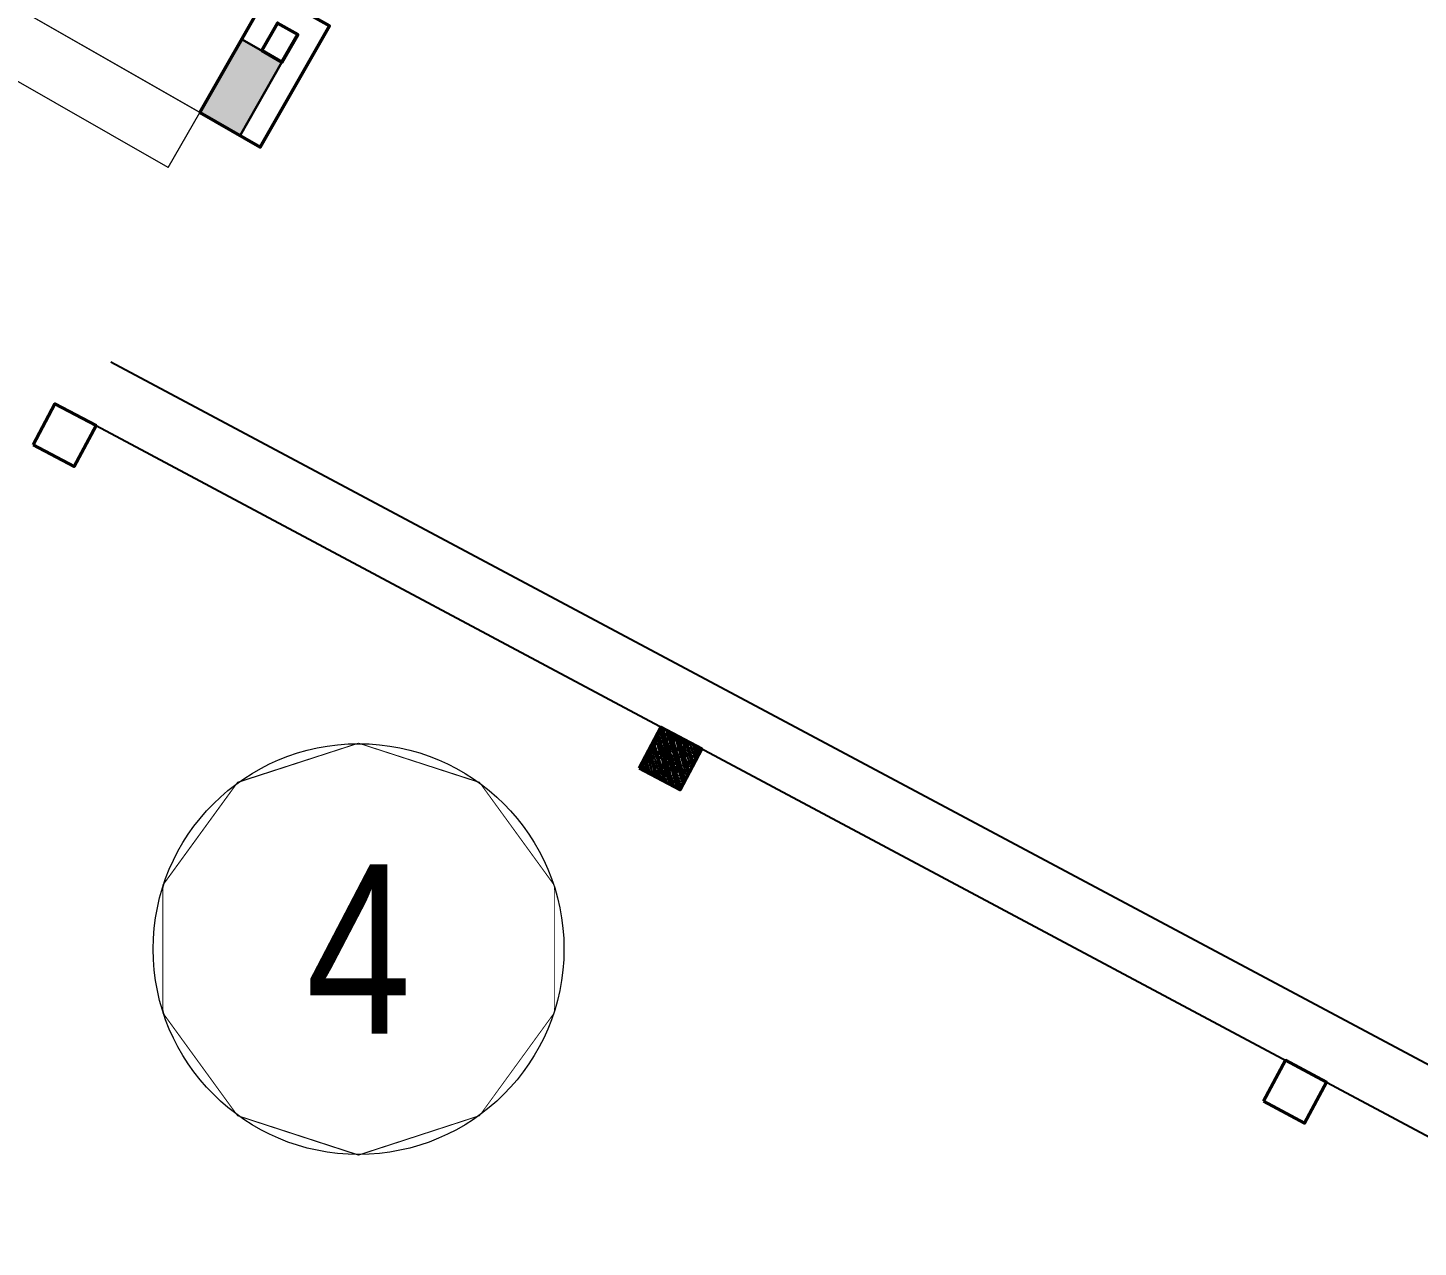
# Model space of a CAD drawing. Header units: millimetres. Extents: x -1055201 to -457681, y -323938 to 182808.
# Drawn here: x -742481 to -735901, y 130345 to 136116 of the extents above; entities that cross this region are included whole.
import ezdxf
from ezdxf.enums import TextEntityAlignment as Align

# ---------------------------------------------------------------- set-up
doc = ezdxf.new("R2010")
doc.units = ezdxf.units.MM
doc.header["$LTSCALE"] = 5
doc.linetypes.add('CENTER', pattern=[2, 1.25, -0.25, 0.25, -0.25])
doc.linetypes.add('CENTER2', pattern=[28.575, 19.05, -3.175, 3.175, -3.175])
doc.layers.get('0').update_dxf_attribs({"linetype": 'CENTER2'})
for name, color, linetype, lineweight in [('cat1', 30, 'Continuous', 50), ('cat2', 22, 'Continuous', 30), ('LC Dim', 8, 'Continuous', 18), ('LC Hatch', 252, 'Continuous', 9), ('LC ISO', 153, 'Continuous', 13), ('LC Net dam2', 6, 'Continuous', 40), ('LC Net manh', 9, 'Continuous', 5), ('LC Net thay', 7, 'Continuous', 25), ('LC Text1', 3, 'Continuous', 20), ('thay1', 63, 'Continuous', 18), ('truc', 76, 'CENTER', 9)]:
    doc.layers.add(name, color=color, linetype=linetype, lineweight=lineweight)
doc.styles.add('General text 2', font='arial.ttf')
doc.styles.add('HOATBIF', font='hoatbif.shx', dxfattribs={"width": 0.75})
doc.dimstyles.new('Copy of 1-110', dxfattribs={"dimscale": 110, "dimtxt": 2.5, "dimasz": 0.35, "dimexe": 0.5, "dimexo": 0, "dimgap": 0.8, "dimtad": 1, "dimdec": 0, "dimzin": 0, "dimdsep": 46, "dimtxsty": 'HOATBIF', "dimblk1": 'DOT', "dimblk2": 'DOT', "dimsah": 1, "dimcen": -1, "dimdle": 1, "dimclrd": 256, "dimclre": 256, "dimclrt": 4, "dimadec": 3, "dimazin": 2, "dimtfac": 0.333333, "dimtdec": 0, "dimtix": 1, "dimtmove": 2, "dimatfit": 3, "dimldrblk": 'DOT', "dimfxl": 1, "dimtvp": 0.833333, "dimtolj": 1, "dimtzin": 0, "dimarcsym": 0})

# ---------------------------------------------------------------- blocks, each defined once
blk = doc.blocks.new('nhà cải tạo')
at = {"layer": 'LC Hatch'}
h = blk.add_hatch(dxfattribs=at)
h.set_pattern_fill('BETONG', color=256, scale=20, pattern_type=2)
h.set_pattern_definition([(0, (473456.28, -54365.36), (0, 103.923048), [2.5, -57.5]), (0, (473456.28, -54361.03), (0, 103.923048), [2.5, -57.5]), (120, (473456.28, -54365.36), (-90, -51.961524), [2.5, -57.5]), (120, (473460.03, -54363.19), (-90, -51.961524), [2.5, -57.5]), (0, (473486.28, -54313.4), (0, 103.923048), [2.5, -57.5]), (0, (473486.28, -54309.07), (0, 103.923048), [2.5, -57.5]), (120, (473486.28, -54313.4), (-90, -51.961524), [2.5, -57.5]), (120, (473490.03, -54311.23), (-90, -51.961524), [2.5, -57.5]), (60, (473458.78, -54365.36), (-90, 51.961524), [2.5, -57.5]), (60, (473455.03, -54363.19), (-90, 51.961524), [2.5, -57.5]), (60, (473488.78, -54417.32), (-90, 51.961524), [2.5, -57.5]), (60, (473485.03, -54415.16), (-90, 51.961524), [2.5, -57.5]), (45, (473456.276, -54365.36), (-21.2132034, 21.2132034), []), (50, (473456.28, -54365.36), (143.452037, -12.550427), [15, -165]), (355, (473456.28, -54365.36), (-27.750267, 150.438427), [12, -132]), (100.4514, (473468.23, -54366.4), (115.701876, 137.88791), [12.74804, -140.228422]), (46.1842, (473456.28, -54325.36), (213.44821, -33.1038), [22.5, -247.5]), (96.6356, (473474.06, -54328.12), (186.93254, 194.82357), [19.12206, -210.3426]), (351.1842, (473456.28, -54325.36), (186.93239, 194.82372), [18, -198]), (21, (473476.28, -54335.36), (119.38141, -80.523778), [15, -165]), (326, (473476.28, -54335.36), (48.663066, 145.03001), [12, -132]), (71.4514, (473486.22, -54342.07), (168.044526, 64.5061), [12.74804, -140.228422]), (37.5, (473456.276, -54365.36), (2.431971, 66.578771), [0, -130.4, 0, -134, 0, -132.5]), (7.5, (473456.276, -54365.36), (52.613907, 78.882342), [0, -76.4, 0, -127.4, 0, -50.5]), (327.5, (473411.676, -54365.36), (106.764487, -4.5109743), [0, -50, 0, -156, 0, -207]), (317.5, (473391.68, -54365.36), (116.637234, 20.020996), [0, -65, 0, -103.6, 0, -147])])
h.paths.add_polyline_path([(22315, -14035), (22535, -14035), (22535, -13815), (22315, -13815)])
h = blk.add_hatch(dxfattribs=at)
h.set_pattern_fill('BETONG', color=256, scale=20, pattern_type=2)
h.set_pattern_definition([(0, (470486.28, -54365.36), (0, 103.923048), [2.5, -57.5]), (0, (470486.28, -54361.03), (0, 103.923048), [2.5, -57.5]), (120, (470486.28, -54365.36), (-90, -51.961524), [2.5, -57.5]), (120, (470490.03, -54363.19), (-90, -51.961524), [2.5, -57.5]), (0, (470516.28, -54313.4), (0, 103.923048), [2.5, -57.5]), (0, (470516.28, -54309.07), (0, 103.923048), [2.5, -57.5]), (120, (470516.28, -54313.4), (-90, -51.961524), [2.5, -57.5]), (120, (470520.03, -54311.23), (-90, -51.961524), [2.5, -57.5]), (60, (470488.78, -54365.36), (-90, 51.961524), [2.5, -57.5]), (60, (470485.03, -54363.19), (-90, 51.961524), [2.5, -57.5]), (60, (470518.78, -54417.32), (-90, 51.961524), [2.5, -57.5]), (60, (470515.03, -54415.16), (-90, 51.961524), [2.5, -57.5]), (45, (470486.276, -54365.36), (-21.2132034, 21.2132034), []), (50, (470486.28, -54365.36), (143.452037, -12.550427), [15, -165]), (355, (470486.28, -54365.36), (-27.750267, 150.438427), [12, -132]), (100.4514, (470498.23, -54366.4), (115.701876, 137.88791), [12.74804, -140.228422]), (46.1842, (470486.28, -54325.36), (213.44821, -33.1038), [22.5, -247.5]), (96.6356, (470504.06, -54328.12), (186.93254, 194.82357), [19.12206, -210.3426]), (351.1842, (470486.28, -54325.36), (186.93239, 194.82372), [18, -198]), (21, (470506.28, -54335.36), (119.38141, -80.523778), [15, -165]), (326, (470506.28, -54335.36), (48.663066, 145.03001), [12, -132]), (71.4514, (470516.22, -54342.07), (168.044526, 64.5061), [12.74804, -140.228422]), (37.5, (470486.276, -54365.36), (2.431971, 66.578771), [0, -130.4, 0, -134, 0, -132.5]), (7.5, (470486.276, -54365.36), (52.613907, 78.882342), [0, -76.4, 0, -127.4, 0, -50.5]), (327.5, (470441.676, -54365.36), (106.764487, -4.5109743), [0, -50, 0, -156, 0, -207]), (317.5, (470421.68, -54365.36), (116.637234, 20.020996), [0, -65, 0, -103.6, 0, -147])])
h.paths.add_polyline_path([(22315, -13815), (22315, -14035), (22535, -14035), (22535, -13815)])
h = blk.add_hatch(dxfattribs=at)
h.set_pattern_fill('BETONG', color=256, scale=20, pattern_type=2)
h.set_pattern_definition([(0, (473456.28, -51115.36), (0, 103.923048), [2.5, -57.5]), (0, (473456.28, -51111.03), (0, 103.923048), [2.5, -57.5]), (120, (473456.28, -51115.36), (-90, -51.961524), [2.5, -57.5]), (120, (473460.03, -51113.19), (-90, -51.961524), [2.5, -57.5]), (0, (473486.28, -51063.4), (0, 103.923048), [2.5, -57.5]), (0, (473486.28, -51059.07), (0, 103.923048), [2.5, -57.5]), (120, (473486.28, -51063.4), (-90, -51.961524), [2.5, -57.5]), (120, (473490.03, -51061.23), (-90, -51.961524), [2.5, -57.5]), (60, (473458.78, -51115.36), (-90, 51.961524), [2.5, -57.5]), (60, (473455.03, -51113.19), (-90, 51.961524), [2.5, -57.5]), (60, (473488.78, -51167.32), (-90, 51.961524), [2.5, -57.5]), (60, (473485.03, -51165.16), (-90, 51.961524), [2.5, -57.5]), (45, (473456.276, -51115.36), (-21.2132034, 21.2132034), []), (50, (473456.28, -51115.36), (143.452037, -12.550427), [15, -165]), (355, (473456.28, -51115.36), (-27.750267, 150.438427), [12, -132]), (100.4514, (473468.23, -51116.4), (115.701876, 137.88791), [12.74804, -140.228422]), (46.1842, (473456.28, -51075.36), (213.44821, -33.1038), [22.5, -247.5]), (96.6356, (473474.06, -51078.12), (186.93254, 194.82357), [19.12206, -210.3426]), (351.1842, (473456.28, -51075.36), (186.93239, 194.82372), [18, -198]), (21, (473476.28, -51085.36), (119.38141, -80.523778), [15, -165]), (326, (473476.28, -51085.36), (48.663066, 145.03001), [12, -132]), (71.4514, (473486.22, -51092.07), (168.044526, 64.5061), [12.74804, -140.228422]), (37.5, (473456.276, -51115.36), (2.431971, 66.578771), [0, -130.4, 0, -134, 0, -132.5]), (7.5, (473456.276, -51115.36), (52.613907, 78.882342), [0, -76.4, 0, -127.4, 0, -50.5]), (327.5, (473411.676, -51115.36), (106.764487, -4.5109743), [0, -50, 0, -156, 0, -207]), (317.5, (473391.68, -51115.36), (116.637234, 20.020996), [0, -65, 0, -103.6, 0, -147])])
h.paths.add_polyline_path([(22535, -13815), (22315, -13815), (22315, -14035), (22535, -14035)])
h = blk.add_hatch(dxfattribs=at)
h.set_pattern_fill('BETONG', color=256, scale=20, pattern_type=2)
h.set_pattern_definition([(0, (470486.28, -51115.36), (0, 103.923048), [2.5, -57.5]), (0, (470486.28, -51111.03), (0, 103.923048), [2.5, -57.5]), (120, (470486.28, -51115.36), (-90, -51.961524), [2.5, -57.5]), (120, (470490.03, -51113.19), (-90, -51.961524), [2.5, -57.5]), (0, (470516.28, -51063.4), (0, 103.923048), [2.5, -57.5]), (0, (470516.28, -51059.07), (0, 103.923048), [2.5, -57.5]), (120, (470516.28, -51063.4), (-90, -51.961524), [2.5, -57.5]), (120, (470520.03, -51061.23), (-90, -51.961524), [2.5, -57.5]), (60, (470488.78, -51115.36), (-90, 51.961524), [2.5, -57.5]), (60, (470485.03, -51113.19), (-90, 51.961524), [2.5, -57.5]), (60, (470518.78, -51167.32), (-90, 51.961524), [2.5, -57.5]), (60, (470515.03, -51165.16), (-90, 51.961524), [2.5, -57.5]), (45, (470486.276, -51115.36), (-21.2132034, 21.2132034), []), (50, (470486.28, -51115.36), (143.452037, -12.550427), [15, -165]), (355, (470486.28, -51115.36), (-27.750267, 150.438427), [12, -132]), (100.4514, (470498.23, -51116.4), (115.701876, 137.88791), [12.74804, -140.228422]), (46.1842, (470486.28, -51075.36), (213.44821, -33.1038), [22.5, -247.5]), (96.6356, (470504.06, -51078.12), (186.93254, 194.82357), [19.12206, -210.3426]), (351.1842, (470486.28, -51075.36), (186.93239, 194.82372), [18, -198]), (21, (470506.28, -51085.36), (119.38141, -80.523778), [15, -165]), (326, (470506.28, -51085.36), (48.663066, 145.03001), [12, -132]), (71.4514, (470516.22, -51092.07), (168.044526, 64.5061), [12.74804, -140.228422]), (37.5, (470486.276, -51115.36), (2.431971, 66.578771), [0, -130.4, 0, -134, 0, -132.5]), (7.5, (470486.276, -51115.36), (52.613907, 78.882342), [0, -76.4, 0, -127.4, 0, -50.5]), (327.5, (470441.676, -51115.36), (106.764487, -4.5109743), [0, -50, 0, -156, 0, -207]), (317.5, (470421.68, -51115.36), (116.637234, 20.020996), [0, -65, 0, -103.6, 0, -147])])
h.paths.add_polyline_path([(22315, -13815), (22315, -14035), (22535, -14035), (22535, -13815)])
h = blk.add_hatch(dxfattribs=at)
h.set_pattern_fill('BETONG', color=256, scale=20, pattern_type=2)
h.set_pattern_definition([(0, (473456.28, -47765.36), (0, 103.923048), [2.5, -57.5]), (0, (473456.28, -47761.03), (0, 103.923048), [2.5, -57.5]), (120, (473456.28, -47765.36), (-90, -51.961524), [2.5, -57.5]), (120, (473460.03, -47763.19), (-90, -51.961524), [2.5, -57.5]), (0, (473486.28, -47713.4), (0, 103.923048), [2.5, -57.5]), (0, (473486.28, -47709.07), (0, 103.923048), [2.5, -57.5]), (120, (473486.28, -47713.4), (-90, -51.961524), [2.5, -57.5]), (120, (473490.03, -47711.23), (-90, -51.961524), [2.5, -57.5]), (60, (473458.78, -47765.36), (-90, 51.961524), [2.5, -57.5]), (60, (473455.03, -47763.19), (-90, 51.961524), [2.5, -57.5]), (60, (473488.78, -47817.32), (-90, 51.961524), [2.5, -57.5]), (60, (473485.03, -47815.16), (-90, 51.961524), [2.5, -57.5]), (45, (473456.276, -47765.36), (-21.2132034, 21.2132034), []), (50, (473456.28, -47765.36), (143.452037, -12.550427), [15, -165]), (355, (473456.28, -47765.36), (-27.750267, 150.438427), [12, -132]), (100.4514, (473468.23, -47766.4), (115.701876, 137.88791), [12.74804, -140.228422]), (46.1842, (473456.28, -47725.36), (213.44821, -33.1038), [22.5, -247.5]), (96.6356, (473474.06, -47728.12), (186.93254, 194.82357), [19.12206, -210.3426]), (351.1842, (473456.28, -47725.36), (186.93239, 194.82372), [18, -198]), (21, (473476.28, -47735.36), (119.38141, -80.523778), [15, -165]), (326, (473476.28, -47735.36), (48.663066, 145.03001), [12, -132]), (71.4514, (473486.22, -47742.07), (168.044526, 64.5061), [12.74804, -140.228422]), (37.5, (473456.276, -47765.36), (2.431971, 66.578771), [0, -130.4, 0, -134, 0, -132.5]), (7.5, (473456.276, -47765.36), (52.613907, 78.882342), [0, -76.4, 0, -127.4, 0, -50.5]), (327.5, (473411.676, -47765.36), (106.764487, -4.5109743), [0, -50, 0, -156, 0, -207]), (317.5, (473391.68, -47765.36), (116.637234, 20.020996), [0, -65, 0, -103.6, 0, -147])])
h.paths.add_polyline_path([(22535, -13815), (22315, -13815), (22315, -14035), (22535, -14035)])
h = blk.add_hatch(dxfattribs=at)
h.set_pattern_fill('BETONG', color=256, scale=20, pattern_type=2)
h.set_pattern_definition([(0, (470486.28, -47765.36), (0, 103.923048), [2.5, -57.5]), (0, (470486.28, -47761.03), (0, 103.923048), [2.5, -57.5]), (120, (470486.28, -47765.36), (-90, -51.961524), [2.5, -57.5]), (120, (470490.03, -47763.19), (-90, -51.961524), [2.5, -57.5]), (0, (470516.28, -47713.4), (0, 103.923048), [2.5, -57.5]), (0, (470516.28, -47709.07), (0, 103.923048), [2.5, -57.5]), (120, (470516.28, -47713.4), (-90, -51.961524), [2.5, -57.5]), (120, (470520.03, -47711.23), (-90, -51.961524), [2.5, -57.5]), (60, (470488.78, -47765.36), (-90, 51.961524), [2.5, -57.5]), (60, (470485.03, -47763.19), (-90, 51.961524), [2.5, -57.5]), (60, (470518.78, -47817.32), (-90, 51.961524), [2.5, -57.5]), (60, (470515.03, -47815.16), (-90, 51.961524), [2.5, -57.5]), (45, (470486.276, -47765.36), (-21.2132034, 21.2132034), []), (50, (470486.28, -47765.36), (143.452037, -12.550427), [15, -165]), (355, (470486.28, -47765.36), (-27.750267, 150.438427), [12, -132]), (100.4514, (470498.23, -47766.4), (115.701876, 137.88791), [12.74804, -140.228422]), (46.1842, (470486.28, -47725.36), (213.44821, -33.1038), [22.5, -247.5]), (96.6356, (470504.06, -47728.12), (186.93254, 194.82357), [19.12206, -210.3426]), (351.1842, (470486.28, -47725.36), (186.93239, 194.82372), [18, -198]), (21, (470506.28, -47735.36), (119.38141, -80.523778), [15, -165]), (326, (470506.28, -47735.36), (48.663066, 145.03001), [12, -132]), (71.4514, (470516.22, -47742.07), (168.044526, 64.5061), [12.74804, -140.228422]), (37.5, (470486.276, -47765.36), (2.431971, 66.578771), [0, -130.4, 0, -134, 0, -132.5]), (7.5, (470486.276, -47765.36), (52.613907, 78.882342), [0, -76.4, 0, -127.4, 0, -50.5]), (327.5, (470441.676, -47765.36), (106.764487, -4.5109743), [0, -50, 0, -156, 0, -207]), (317.5, (470421.68, -47765.36), (116.637234, 20.020996), [0, -65, 0, -103.6, 0, -147])])
h.paths.add_polyline_path([(22315, -13815), (22315, -14035), (22535, -14035), (22535, -13815)])
h = blk.add_hatch(dxfattribs=at)
h.set_pattern_fill('BETONG', color=256, scale=20, pattern_type=2)
h.set_pattern_definition([(0, (473456.28, -57715.36), (0, 103.923048), [2.5, -57.5]), (0, (473456.28, -57711.03), (0, 103.923048), [2.5, -57.5]), (120, (473456.28, -57715.36), (-90, -51.961524), [2.5, -57.5]), (120, (473460.03, -57713.19), (-90, -51.961524), [2.5, -57.5]), (0, (473486.28, -57663.4), (0, 103.923048), [2.5, -57.5]), (0, (473486.28, -57659.07), (0, 103.923048), [2.5, -57.5]), (120, (473486.28, -57663.4), (-90, -51.961524), [2.5, -57.5]), (120, (473490.03, -57661.23), (-90, -51.961524), [2.5, -57.5]), (60, (473458.78, -57715.36), (-90, 51.961524), [2.5, -57.5]), (60, (473455.03, -57713.19), (-90, 51.961524), [2.5, -57.5]), (60, (473488.78, -57767.32), (-90, 51.961524), [2.5, -57.5]), (60, (473485.03, -57765.16), (-90, 51.961524), [2.5, -57.5]), (45, (473456.276, -57715.36), (-21.2132034, 21.2132034), []), (50, (473456.28, -57715.36), (143.452037, -12.550427), [15, -165]), (355, (473456.28, -57715.36), (-27.750267, 150.438427), [12, -132]), (100.4514, (473468.23, -57716.4), (115.701876, 137.88791), [12.74804, -140.228422]), (46.1842, (473456.28, -57675.36), (213.44821, -33.1038), [22.5, -247.5]), (96.6356, (473474.06, -57678.12), (186.93254, 194.82357), [19.12206, -210.3426]), (351.1842, (473456.28, -57675.36), (186.93239, 194.82372), [18, -198]), (21, (473476.28, -57685.36), (119.38141, -80.523778), [15, -165]), (326, (473476.28, -57685.36), (48.663066, 145.03001), [12, -132]), (71.4514, (473486.22, -57692.07), (168.044526, 64.5061), [12.74804, -140.228422]), (37.5, (473456.276, -57715.36), (2.431971, 66.578771), [0, -130.4, 0, -134, 0, -132.5]), (7.5, (473456.276, -57715.36), (52.613907, 78.882342), [0, -76.4, 0, -127.4, 0, -50.5]), (327.5, (473411.676, -57715.36), (106.764487, -4.5109743), [0, -50, 0, -156, 0, -207]), (317.5, (473391.68, -57715.36), (116.637234, 20.020996), [0, -65, 0, -103.6, 0, -147])])
h.paths.add_polyline_path([(22315, -14035), (22535, -14035), (22535, -13815), (22315, -13815)])
h = blk.add_hatch(dxfattribs=at)
h.set_pattern_fill('BETONG', color=256, scale=20, pattern_type=2)
h.set_pattern_definition([(0, (470486.28, -57715.36), (0, 103.923048), [2.5, -57.5]), (0, (470486.28, -57711.03), (0, 103.923048), [2.5, -57.5]), (120, (470486.28, -57715.36), (-90, -51.961524), [2.5, -57.5]), (120, (470490.03, -57713.19), (-90, -51.961524), [2.5, -57.5]), (0, (470516.28, -57663.4), (0, 103.923048), [2.5, -57.5]), (0, (470516.28, -57659.07), (0, 103.923048), [2.5, -57.5]), (120, (470516.28, -57663.4), (-90, -51.961524), [2.5, -57.5]), (120, (470520.03, -57661.23), (-90, -51.961524), [2.5, -57.5]), (60, (470488.78, -57715.36), (-90, 51.961524), [2.5, -57.5]), (60, (470485.03, -57713.19), (-90, 51.961524), [2.5, -57.5]), (60, (470518.78, -57767.32), (-90, 51.961524), [2.5, -57.5]), (60, (470515.03, -57765.16), (-90, 51.961524), [2.5, -57.5]), (45, (470486.276, -57715.36), (-21.2132034, 21.2132034), []), (50, (470486.28, -57715.36), (143.452037, -12.550427), [15, -165]), (355, (470486.28, -57715.36), (-27.750267, 150.438427), [12, -132]), (100.4514, (470498.23, -57716.4), (115.701876, 137.88791), [12.74804, -140.228422]), (46.1842, (470486.28, -57675.36), (213.44821, -33.1038), [22.5, -247.5]), (96.6356, (470504.06, -57678.12), (186.93254, 194.82357), [19.12206, -210.3426]), (351.1842, (470486.28, -57675.36), (186.93239, 194.82372), [18, -198]), (21, (470506.28, -57685.36), (119.38141, -80.523778), [15, -165]), (326, (470506.28, -57685.36), (48.663066, 145.03001), [12, -132]), (71.4514, (470516.22, -57692.07), (168.044526, 64.5061), [12.74804, -140.228422]), (37.5, (470486.276, -57715.36), (2.431971, 66.578771), [0, -130.4, 0, -134, 0, -132.5]), (7.5, (470486.276, -57715.36), (52.613907, 78.882342), [0, -76.4, 0, -127.4, 0, -50.5]), (327.5, (470441.676, -57715.36), (106.764487, -4.5109743), [0, -50, 0, -156, 0, -207]), (317.5, (470421.68, -57715.36), (116.637234, 20.020996), [0, -65, 0, -103.6, 0, -147])])
h.paths.add_polyline_path([(22315, -14035), (22535, -14035), (22535, -13815), (22315, -13815)])
h = blk.add_hatch(dxfattribs=at)
h.set_pattern_fill('BETONG', color=256, scale=20, pattern_type=2)
h.set_pattern_definition([(0, (473456.28, -64915.36), (0, 103.923048), [2.5, -57.5]), (0, (473456.28, -64911.03), (0, 103.923048), [2.5, -57.5]), (120, (473456.28, -64915.36), (-90, -51.961524), [2.5, -57.5]), (120, (473460.03, -64913.19), (-90, -51.961524), [2.5, -57.5]), (0, (473486.28, -64863.4), (0, 103.923048), [2.5, -57.5]), (0, (473486.28, -64859.07), (0, 103.923048), [2.5, -57.5]), (120, (473486.28, -64863.4), (-90, -51.961524), [2.5, -57.5]), (120, (473490.03, -64861.23), (-90, -51.961524), [2.5, -57.5]), (60, (473458.78, -64915.36), (-90, 51.961524), [2.5, -57.5]), (60, (473455.03, -64913.19), (-90, 51.961524), [2.5, -57.5]), (60, (473488.78, -64967.32), (-90, 51.961524), [2.5, -57.5]), (60, (473485.03, -64965.16), (-90, 51.961524), [2.5, -57.5]), (45, (473456.276, -64915.36), (-21.2132034, 21.2132034), []), (50, (473456.28, -64915.36), (143.452037, -12.550427), [15, -165]), (355, (473456.28, -64915.36), (-27.750267, 150.438427), [12, -132]), (100.4514, (473468.23, -64916.4), (115.701876, 137.88791), [12.74804, -140.228422]), (46.1842, (473456.28, -64875.36), (213.44821, -33.1038), [22.5, -247.5]), (96.6356, (473474.06, -64878.12), (186.93254, 194.82357), [19.12206, -210.3426]), (351.1842, (473456.28, -64875.36), (186.93239, 194.82372), [18, -198]), (21, (473476.28, -64885.36), (119.38141, -80.523778), [15, -165]), (326, (473476.28, -64885.36), (48.663066, 145.03001), [12, -132]), (71.4514, (473486.22, -64892.07), (168.044526, 64.5061), [12.74804, -140.228422]), (37.5, (473456.276, -64915.36), (2.431971, 66.578771), [0, -130.4, 0, -134, 0, -132.5]), (7.5, (473456.276, -64915.36), (52.613907, 78.882342), [0, -76.4, 0, -127.4, 0, -50.5]), (327.5, (473411.676, -64915.36), (106.764487, -4.5109743), [0, -50, 0, -156, 0, -207]), (317.5, (473391.68, -64915.36), (116.637234, 20.020996), [0, -65, 0, -103.6, 0, -147])])
h.paths.add_polyline_path([(22315, -14035), (22535, -14035), (22535, -13815), (22315, -13815)])
h = blk.add_hatch(dxfattribs=at)
h.set_pattern_fill('BETONG', color=256, scale=20, pattern_type=2)
h.set_pattern_definition([(0, (447856.28, -64915.36), (0, 103.923048), [2.5, -57.5]), (0, (447856.28, -64911.03), (0, 103.923048), [2.5, -57.5]), (120, (447856.28, -64915.36), (-90, -51.961524), [2.5, -57.5]), (120, (447860.03, -64913.19), (-90, -51.961524), [2.5, -57.5]), (0, (447886.28, -64863.4), (0, 103.923048), [2.5, -57.5]), (0, (447886.28, -64859.07), (0, 103.923048), [2.5, -57.5]), (120, (447886.28, -64863.4), (-90, -51.961524), [2.5, -57.5]), (120, (447890.03, -64861.23), (-90, -51.961524), [2.5, -57.5]), (60, (447858.78, -64915.36), (-90, 51.961524), [2.5, -57.5]), (60, (447855.03, -64913.19), (-90, 51.961524), [2.5, -57.5]), (60, (447888.78, -64967.32), (-90, 51.961524), [2.5, -57.5]), (60, (447885.03, -64965.16), (-90, 51.961524), [2.5, -57.5]), (45, (447856.276, -64915.36), (-21.2132034, 21.2132034), []), (50, (447856.28, -64915.36), (143.452037, -12.550427), [15, -165]), (355, (447856.28, -64915.36), (-27.750267, 150.438427), [12, -132]), (100.4514, (447868.23, -64916.4), (115.701876, 137.88791), [12.74804, -140.22842]), (46.1842, (447856.28, -64875.36), (213.44821, -33.1038), [22.5, -247.5]), (96.6356, (447874.06, -64878.12), (186.93254, 194.82357), [19.12206, -210.3426]), (351.1842, (447856.28, -64875.36), (186.93239, 194.82372), [18, -198]), (21, (447876.28, -64885.36), (119.38141, -80.523778), [15, -165]), (326, (447876.28, -64885.36), (48.663066, 145.03001), [12, -132]), (71.4514, (447886.22, -64892.07), (168.044526, 64.5061), [12.74804, -140.22842]), (37.5, (447856.276, -64915.36), (2.431971, 66.578771), [0, -130.4, 0, -134, 0, -132.5]), (7.5, (447856.276, -64915.36), (52.613907, 78.882342), [0, -76.4, 0, -127.4, 0, -50.5]), (327.5, (447811.676, -64915.36), (106.764487, -4.5109743), [0, -50, 0, -156, 0, -207]), (317.5, (447791.68, -64915.36), (116.637234, 20.020996), [0, -65, 0, -103.6, 0, -147])])
h.paths.add_polyline_path([(22315, -14035), (22535, -14035), (22535, -13815), (22315, -13815)])
h = blk.add_hatch(dxfattribs=at)
h.set_pattern_fill('BETONG', color=256, scale=20, pattern_type=2)
h.set_pattern_definition([(0, (447856.28, -57715.36), (0, 103.923048), [2.5, -57.5]), (0, (447856.28, -57711.03), (0, 103.923048), [2.5, -57.5]), (120, (447856.28, -57715.36), (-90, -51.961524), [2.5, -57.5]), (120, (447860.03, -57713.19), (-90, -51.961524), [2.5, -57.5]), (0, (447886.28, -57663.4), (0, 103.923048), [2.5, -57.5]), (0, (447886.28, -57659.07), (0, 103.923048), [2.5, -57.5]), (120, (447886.28, -57663.4), (-90, -51.961524), [2.5, -57.5]), (120, (447890.03, -57661.23), (-90, -51.961524), [2.5, -57.5]), (60, (447858.78, -57715.36), (-90, 51.961524), [2.5, -57.5]), (60, (447855.03, -57713.19), (-90, 51.961524), [2.5, -57.5]), (60, (447888.78, -57767.32), (-90, 51.961524), [2.5, -57.5]), (60, (447885.03, -57765.16), (-90, 51.961524), [2.5, -57.5]), (45, (447856.276, -57715.36), (-21.2132034, 21.2132034), []), (50, (447856.28, -57715.36), (143.452037, -12.550427), [15, -165]), (355, (447856.28, -57715.36), (-27.750267, 150.438427), [12, -132]), (100.4514, (447868.23, -57716.4), (115.701876, 137.88791), [12.74804, -140.22842]), (46.1842, (447856.28, -57675.36), (213.44821, -33.1038), [22.5, -247.5]), (96.6356, (447874.06, -57678.12), (186.93254, 194.82357), [19.12206, -210.3426]), (351.1842, (447856.28, -57675.36), (186.93239, 194.82372), [18, -198]), (21, (447876.28, -57685.36), (119.38141, -80.523778), [15, -165]), (326, (447876.28, -57685.36), (48.663066, 145.03001), [12, -132]), (71.4514, (447886.22, -57692.07), (168.044526, 64.5061), [12.74804, -140.22842]), (37.5, (447856.276, -57715.36), (2.431971, 66.578771), [0, -130.4, 0, -134, 0, -132.5]), (7.5, (447856.276, -57715.36), (52.613907, 78.882342), [0, -76.4, 0, -127.4, 0, -50.5]), (327.5, (447811.676, -57715.36), (106.764487, -4.5109743), [0, -50, 0, -156, 0, -207]), (317.5, (447791.68, -57715.36), (116.637234, 20.020996), [0, -65, 0, -103.6, 0, -147])])
h.paths.add_polyline_path([(22315, -14035), (22535, -14035), (22535, -13815), (22315, -13815)])
h = blk.add_hatch(dxfattribs=at)
h.set_pattern_fill('BETONG', color=256, scale=20, pattern_type=2)
h.set_pattern_definition([(0, (450826.28, -57715.36), (0, 103.923048), [2.5, -57.5]), (0, (450826.28, -57711.03), (0, 103.923048), [2.5, -57.5]), (120, (450826.28, -57715.36), (-90, -51.961524), [2.5, -57.5]), (120, (450830.03, -57713.19), (-90, -51.961524), [2.5, -57.5]), (0, (450856.28, -57663.4), (0, 103.923048), [2.5, -57.5]), (0, (450856.28, -57659.07), (0, 103.923048), [2.5, -57.5]), (120, (450856.28, -57663.4), (-90, -51.961524), [2.5, -57.5]), (120, (450860.03, -57661.23), (-90, -51.961524), [2.5, -57.5]), (60, (450828.78, -57715.36), (-90, 51.961524), [2.5, -57.5]), (60, (450825.03, -57713.19), (-90, 51.961524), [2.5, -57.5]), (60, (450858.78, -57767.32), (-90, 51.961524), [2.5, -57.5]), (60, (450855.03, -57765.16), (-90, 51.961524), [2.5, -57.5]), (45, (450826.276, -57715.36), (-21.2132034, 21.2132034), []), (50, (450826.28, -57715.36), (143.452037, -12.550427), [15, -165]), (355, (450826.28, -57715.36), (-27.750267, 150.438427), [12, -132]), (100.4514, (450838.23, -57716.4), (115.701876, 137.88791), [12.74804, -140.22842]), (46.1842, (450826.28, -57675.36), (213.44821, -33.1038), [22.5, -247.5]), (96.6356, (450844.06, -57678.12), (186.93254, 194.82357), [19.12206, -210.3426]), (351.1842, (450826.28, -57675.36), (186.93239, 194.82372), [18, -198]), (21, (450846.28, -57685.36), (119.38141, -80.523778), [15, -165]), (326, (450846.28, -57685.36), (48.663066, 145.03001), [12, -132]), (71.4514, (450856.22, -57692.07), (168.044526, 64.5061), [12.74804, -140.22842]), (37.5, (450826.276, -57715.36), (2.431971, 66.578771), [0, -130.4, 0, -134, 0, -132.5]), (7.5, (450826.276, -57715.36), (52.613907, 78.882342), [0, -76.4, 0, -127.4, 0, -50.5]), (327.5, (450781.676, -57715.36), (106.764487, -4.5109743), [0, -50, 0, -156, 0, -207]), (317.5, (450761.68, -57715.36), (116.637234, 20.020996), [0, -65, 0, -103.6, 0, -147])])
h.paths.add_polyline_path([(22315, -14035), (22535, -14035), (22535, -13815), (22315, -13815)])
h = blk.add_hatch(dxfattribs=at)
h.set_pattern_fill('BETONG', color=256, scale=20, pattern_type=2)
h.set_pattern_definition([(0, (447856.28, -54365.36), (0, 103.923048), [2.5, -57.5]), (0, (447856.28, -54361.03), (0, 103.923048), [2.5, -57.5]), (120, (447856.28, -54365.36), (-90, -51.961524), [2.5, -57.5]), (120, (447860.03, -54363.19), (-90, -51.961524), [2.5, -57.5]), (0, (447886.28, -54313.4), (0, 103.923048), [2.5, -57.5]), (0, (447886.28, -54309.07), (0, 103.923048), [2.5, -57.5]), (120, (447886.28, -54313.4), (-90, -51.961524), [2.5, -57.5]), (120, (447890.03, -54311.23), (-90, -51.961524), [2.5, -57.5]), (60, (447858.78, -54365.36), (-90, 51.961524), [2.5, -57.5]), (60, (447855.03, -54363.19), (-90, 51.961524), [2.5, -57.5]), (60, (447888.78, -54417.32), (-90, 51.961524), [2.5, -57.5]), (60, (447885.03, -54415.16), (-90, 51.961524), [2.5, -57.5]), (45, (447856.276, -54365.36), (-21.2132034, 21.2132034), []), (50, (447856.28, -54365.36), (143.452037, -12.550427), [15, -165]), (355, (447856.28, -54365.36), (-27.750267, 150.438427), [12, -132]), (100.4514, (447868.23, -54366.4), (115.701876, 137.88791), [12.74804, -140.22842]), (46.1842, (447856.28, -54325.36), (213.44821, -33.1038), [22.5, -247.5]), (96.6356, (447874.06, -54328.12), (186.93254, 194.82357), [19.12206, -210.3426]), (351.1842, (447856.28, -54325.36), (186.93239, 194.82372), [18, -198]), (21, (447876.28, -54335.36), (119.38141, -80.523778), [15, -165]), (326, (447876.28, -54335.36), (48.663066, 145.03001), [12, -132]), (71.4514, (447886.22, -54342.07), (168.044526, 64.5061), [12.74804, -140.22842]), (37.5, (447856.276, -54365.36), (2.431971, 66.578771), [0, -130.4, 0, -134, 0, -132.5]), (7.5, (447856.276, -54365.36), (52.613907, 78.882342), [0, -76.4, 0, -127.4, 0, -50.5]), (327.5, (447811.676, -54365.36), (106.764487, -4.5109743), [0, -50, 0, -156, 0, -207]), (317.5, (447791.68, -54365.36), (116.637234, 20.020996), [0, -65, 0, -103.6, 0, -147])])
h.paths.add_polyline_path([(22315, -13815), (22315, -14035), (22535, -14035), (22535, -13815)])
h = blk.add_hatch(dxfattribs=at)
h.set_pattern_fill('BETONG', color=256, scale=20, pattern_type=2)
h.set_pattern_definition([(0, (450826.28, -54365.36), (0, 103.923048), [2.5, -57.5]), (0, (450826.28, -54361.03), (0, 103.923048), [2.5, -57.5]), (120, (450826.28, -54365.36), (-90, -51.961524), [2.5, -57.5]), (120, (450830.03, -54363.19), (-90, -51.961524), [2.5, -57.5]), (0, (450856.28, -54313.4), (0, 103.923048), [2.5, -57.5]), (0, (450856.28, -54309.07), (0, 103.923048), [2.5, -57.5]), (120, (450856.28, -54313.4), (-90, -51.961524), [2.5, -57.5]), (120, (450860.03, -54311.23), (-90, -51.961524), [2.5, -57.5]), (60, (450828.78, -54365.36), (-90, 51.961524), [2.5, -57.5]), (60, (450825.03, -54363.19), (-90, 51.961524), [2.5, -57.5]), (60, (450858.78, -54417.32), (-90, 51.961524), [2.5, -57.5]), (60, (450855.03, -54415.16), (-90, 51.961524), [2.5, -57.5]), (45, (450826.276, -54365.36), (-21.2132034, 21.2132034), []), (50, (450826.28, -54365.36), (143.452037, -12.550427), [15, -165]), (355, (450826.28, -54365.36), (-27.750267, 150.438427), [12, -132]), (100.4514, (450838.23, -54366.4), (115.701876, 137.88791), [12.74804, -140.22842]), (46.1842, (450826.28, -54325.36), (213.44821, -33.1038), [22.5, -247.5]), (96.6356, (450844.06, -54328.12), (186.93254, 194.82357), [19.12206, -210.3426]), (351.1842, (450826.28, -54325.36), (186.93239, 194.82372), [18, -198]), (21, (450846.28, -54335.36), (119.38141, -80.523778), [15, -165]), (326, (450846.28, -54335.36), (48.663066, 145.03001), [12, -132]), (71.4514, (450856.22, -54342.07), (168.044526, 64.5061), [12.74804, -140.22842]), (37.5, (450826.276, -54365.36), (2.431971, 66.578771), [0, -130.4, 0, -134, 0, -132.5]), (7.5, (450826.276, -54365.36), (52.613907, 78.882342), [0, -76.4, 0, -127.4, 0, -50.5]), (327.5, (450781.676, -54365.36), (106.764487, -4.5109743), [0, -50, 0, -156, 0, -207]), (317.5, (450761.68, -54365.36), (116.637234, 20.020996), [0, -65, 0, -103.6, 0, -147])])
h.paths.add_polyline_path([(22315, -13815), (22315, -14035), (22535, -14035), (22535, -13815)])
h = blk.add_hatch(dxfattribs=at)
h.set_pattern_fill('BETONG', color=256, scale=20, pattern_type=2)
h.set_pattern_definition([(0, (447856.28, -51115.36), (0, 103.923048), [2.5, -57.5]), (0, (447856.28, -51111.03), (0, 103.923048), [2.5, -57.5]), (120, (447856.28, -51115.36), (-90, -51.961524), [2.5, -57.5]), (120, (447860.03, -51113.19), (-90, -51.961524), [2.5, -57.5]), (0, (447886.28, -51063.4), (0, 103.923048), [2.5, -57.5]), (0, (447886.28, -51059.07), (0, 103.923048), [2.5, -57.5]), (120, (447886.28, -51063.4), (-90, -51.961524), [2.5, -57.5]), (120, (447890.03, -51061.23), (-90, -51.961524), [2.5, -57.5]), (60, (447858.78, -51115.36), (-90, 51.961524), [2.5, -57.5]), (60, (447855.03, -51113.19), (-90, 51.961524), [2.5, -57.5]), (60, (447888.78, -51167.32), (-90, 51.961524), [2.5, -57.5]), (60, (447885.03, -51165.16), (-90, 51.961524), [2.5, -57.5]), (45, (447856.276, -51115.36), (-21.2132034, 21.2132034), []), (50, (447856.28, -51115.36), (143.452037, -12.550427), [15, -165]), (355, (447856.28, -51115.36), (-27.750267, 150.438427), [12, -132]), (100.4514, (447868.23, -51116.4), (115.701876, 137.88791), [12.74804, -140.22842]), (46.1842, (447856.28, -51075.36), (213.44821, -33.1038), [22.5, -247.5]), (96.6356, (447874.06, -51078.12), (186.93254, 194.82357), [19.12206, -210.3426]), (351.1842, (447856.28, -51075.36), (186.93239, 194.82372), [18, -198]), (21, (447876.28, -51085.36), (119.38141, -80.523778), [15, -165]), (326, (447876.28, -51085.36), (48.663066, 145.03001), [12, -132]), (71.4514, (447886.22, -51092.07), (168.044526, 64.5061), [12.74804, -140.22842]), (37.5, (447856.276, -51115.36), (2.431971, 66.578771), [0, -130.4, 0, -134, 0, -132.5]), (7.5, (447856.276, -51115.36), (52.613907, 78.882342), [0, -76.4, 0, -127.4, 0, -50.5]), (327.5, (447811.676, -51115.36), (106.764487, -4.5109743), [0, -50, 0, -156, 0, -207]), (317.5, (447791.68, -51115.36), (116.637234, 20.020996), [0, -65, 0, -103.6, 0, -147])])
h.paths.add_polyline_path([(22315, -13815), (22315, -14035), (22535, -14035), (22535, -13815)])
h = blk.add_hatch(dxfattribs=at)
h.set_pattern_fill('BETONG', color=256, scale=20, pattern_type=2)
h.set_pattern_definition([(0, (450826.28, -51115.36), (0, 103.923048), [2.5, -57.5]), (0, (450826.28, -51111.03), (0, 103.923048), [2.5, -57.5]), (120, (450826.28, -51115.36), (-90, -51.961524), [2.5, -57.5]), (120, (450830.03, -51113.19), (-90, -51.961524), [2.5, -57.5]), (0, (450856.28, -51063.4), (0, 103.923048), [2.5, -57.5]), (0, (450856.28, -51059.07), (0, 103.923048), [2.5, -57.5]), (120, (450856.28, -51063.4), (-90, -51.961524), [2.5, -57.5]), (120, (450860.03, -51061.23), (-90, -51.961524), [2.5, -57.5]), (60, (450828.78, -51115.36), (-90, 51.961524), [2.5, -57.5]), (60, (450825.03, -51113.19), (-90, 51.961524), [2.5, -57.5]), (60, (450858.78, -51167.32), (-90, 51.961524), [2.5, -57.5]), (60, (450855.03, -51165.16), (-90, 51.961524), [2.5, -57.5]), (45, (450826.276, -51115.36), (-21.2132034, 21.2132034), []), (50, (450826.28, -51115.36), (143.452037, -12.550427), [15, -165]), (355, (450826.28, -51115.36), (-27.750267, 150.438427), [12, -132]), (100.4514, (450838.23, -51116.4), (115.701876, 137.88791), [12.74804, -140.22842]), (46.1842, (450826.28, -51075.36), (213.44821, -33.1038), [22.5, -247.5]), (96.6356, (450844.06, -51078.12), (186.93254, 194.82357), [19.12206, -210.3426]), (351.1842, (450826.28, -51075.36), (186.93239, 194.82372), [18, -198]), (21, (450846.28, -51085.36), (119.38141, -80.523778), [15, -165]), (326, (450846.28, -51085.36), (48.663066, 145.03001), [12, -132]), (71.4514, (450856.22, -51092.07), (168.044526, 64.5061), [12.74804, -140.22842]), (37.5, (450826.276, -51115.36), (2.431971, 66.578771), [0, -130.4, 0, -134, 0, -132.5]), (7.5, (450826.276, -51115.36), (52.613907, 78.882342), [0, -76.4, 0, -127.4, 0, -50.5]), (327.5, (450781.676, -51115.36), (106.764487, -4.5109743), [0, -50, 0, -156, 0, -207]), (317.5, (450761.68, -51115.36), (116.637234, 20.020996), [0, -65, 0, -103.6, 0, -147])])
h.paths.add_polyline_path([(22315, -13815), (22315, -14035), (22535, -14035), (22535, -13815)])
h = blk.add_hatch(dxfattribs=at)
h.set_pattern_fill('BETONG', color=256, scale=20, pattern_type=2)
h.set_pattern_definition([(0, (447856.28, -47765.36), (0, 103.923048), [2.5, -57.5]), (0, (447856.28, -47761.03), (0, 103.923048), [2.5, -57.5]), (120, (447856.28, -47765.36), (-90, -51.961524), [2.5, -57.5]), (120, (447860.03, -47763.19), (-90, -51.961524), [2.5, -57.5]), (0, (447886.28, -47713.4), (0, 103.923048), [2.5, -57.5]), (0, (447886.28, -47709.07), (0, 103.923048), [2.5, -57.5]), (120, (447886.28, -47713.4), (-90, -51.961524), [2.5, -57.5]), (120, (447890.03, -47711.23), (-90, -51.961524), [2.5, -57.5]), (60, (447858.78, -47765.36), (-90, 51.961524), [2.5, -57.5]), (60, (447855.03, -47763.19), (-90, 51.961524), [2.5, -57.5]), (60, (447888.78, -47817.32), (-90, 51.961524), [2.5, -57.5]), (60, (447885.03, -47815.16), (-90, 51.961524), [2.5, -57.5]), (45, (447856.276, -47765.36), (-21.2132034, 21.2132034), []), (50, (447856.28, -47765.36), (143.452037, -12.550427), [15, -165]), (355, (447856.28, -47765.36), (-27.750267, 150.438427), [12, -132]), (100.4514, (447868.23, -47766.4), (115.701876, 137.88791), [12.74804, -140.22842]), (46.1842, (447856.28, -47725.36), (213.44821, -33.1038), [22.5, -247.5]), (96.6356, (447874.06, -47728.12), (186.93254, 194.82357), [19.12206, -210.3426]), (351.1842, (447856.28, -47725.36), (186.93239, 194.82372), [18, -198]), (21, (447876.28, -47735.36), (119.38141, -80.523778), [15, -165]), (326, (447876.28, -47735.36), (48.663066, 145.03001), [12, -132]), (71.4514, (447886.22, -47742.07), (168.044526, 64.5061), [12.74804, -140.22842]), (37.5, (447856.276, -47765.36), (2.431971, 66.578771), [0, -130.4, 0, -134, 0, -132.5]), (7.5, (447856.276, -47765.36), (52.613907, 78.882342), [0, -76.4, 0, -127.4, 0, -50.5]), (327.5, (447811.676, -47765.36), (106.764487, -4.5109743), [0, -50, 0, -156, 0, -207]), (317.5, (447791.68, -47765.36), (116.637234, 20.020996), [0, -65, 0, -103.6, 0, -147])])
h.paths.add_polyline_path([(22315, -13815), (22315, -14035), (22535, -14035), (22535, -13815)])
h = blk.add_hatch(dxfattribs=at)
h.set_pattern_fill('BETONG', color=256, scale=20, pattern_type=2)
h.set_pattern_definition([(0, (450826.28, -47765.36), (0, 103.923048), [2.5, -57.5]), (0, (450826.28, -47761.03), (0, 103.923048), [2.5, -57.5]), (120, (450826.28, -47765.36), (-90, -51.961524), [2.5, -57.5]), (120, (450830.03, -47763.19), (-90, -51.961524), [2.5, -57.5]), (0, (450856.28, -47713.4), (0, 103.923048), [2.5, -57.5]), (0, (450856.28, -47709.07), (0, 103.923048), [2.5, -57.5]), (120, (450856.28, -47713.4), (-90, -51.961524), [2.5, -57.5]), (120, (450860.03, -47711.23), (-90, -51.961524), [2.5, -57.5]), (60, (450828.78, -47765.36), (-90, 51.961524), [2.5, -57.5]), (60, (450825.03, -47763.19), (-90, 51.961524), [2.5, -57.5]), (60, (450858.78, -47817.32), (-90, 51.961524), [2.5, -57.5]), (60, (450855.03, -47815.16), (-90, 51.961524), [2.5, -57.5]), (45, (450826.276, -47765.36), (-21.2132034, 21.2132034), []), (50, (450826.28, -47765.36), (143.452037, -12.550427), [15, -165]), (355, (450826.28, -47765.36), (-27.750267, 150.438427), [12, -132]), (100.4514, (450838.23, -47766.4), (115.701876, 137.88791), [12.74804, -140.22842]), (46.1842, (450826.28, -47725.36), (213.44821, -33.1038), [22.5, -247.5]), (96.6356, (450844.06, -47728.12), (186.93254, 194.82357), [19.12206, -210.3426]), (351.1842, (450826.28, -47725.36), (186.93239, 194.82372), [18, -198]), (21, (450846.28, -47735.36), (119.38141, -80.523778), [15, -165]), (326, (450846.28, -47735.36), (48.663066, 145.03001), [12, -132]), (71.4514, (450856.22, -47742.07), (168.044526, 64.5061), [12.74804, -140.22842]), (37.5, (450826.276, -47765.36), (2.431971, 66.578771), [0, -130.4, 0, -134, 0, -132.5]), (7.5, (450826.276, -47765.36), (52.613907, 78.882342), [0, -76.4, 0, -127.4, 0, -50.5]), (327.5, (450781.676, -47765.36), (106.764487, -4.5109743), [0, -50, 0, -156, 0, -207]), (317.5, (450761.68, -47765.36), (116.637234, 20.020996), [0, -65, 0, -103.6, 0, -147])])
h.paths.add_polyline_path([(22315, -13815), (22315, -14035), (22535, -14035), (22535, -13815)])
at = {"layer": 'LC Net dam2'}
for points in [[(22315, -10565), (22535, -10565), (22535, -10785), (22315, -10785)], [(22315, -13815), (22535, -13815), (22535, -14035), (22315, -14035)], [(22315, -17165), (22535, -17165), (22535, -17385), (22315, -17385)]]:
    blk.add_lwpolyline(points, close=True, dxfattribs=at)
at = {"layer": 'LC Net thay'}
for p, q in [((22835, -10704.5), (22835, -18965)), ((22535, -10785), (22535, -24585))]:
    blk.add_line(p, q, dxfattribs=at)
blk = doc.blocks.new('Nhà lớp học')
at = {"layer": 'cat2'}
blk.add_hatch(color=256, dxfattribs=at).paths.add_polyline_path([(400, -9110), (400, -9330), (0, -9330), (0, -9110)])
at = {"layer": 'cat1'}
for points in [[(0, -9110), (660, -9110), (660, -9440), (0, -9440)], [(400, -9220), (550, -9220), (550, -9330), (400, -9330)]]:
    blk.add_lwpolyline(points, close=True, dxfattribs=at)
at = {"layer": 'cat2'}
blk.add_lwpolyline([(400, -9110), (0, -9110), (0, -9330), (400, -9330), (400, -9110)], dxfattribs=at)
at = {"layer": 'thay1'}
for p, q in [((-300, -9110), (-300, -7120)), ((0, -9110), (0, -7120)), ((-300, -9110), (0, -9110))]:
    blk.add_line(p, q, dxfattribs=at)
blk.add_lwpolyline([(0, -9410), (0, 0), (19510, 0)], dxfattribs=at)
blk = doc.blocks.new('*U72')
at = {"layer": 'Defpoints'}
blk.add_lwpolyline([(0, 4.25), (-2.498, 3.438), (-4.042, 1.313), (-4.042, -1.313), (-2.498, -3.438), (0, -4.25), (2.498, -3.438), (4.042, -1.313), (4.042, 1.313), (2.498, 3.438)], close=True, dxfattribs=at)
at = {"layer": 'LC Text1', "style": 'General text 2', "width": 0.8, "flags": 8}
blk.add_attdef('SYMBOL', text='', height=3.5, dxfattribs=at).set_placement((0, 0), align=Align.MIDDLE_CENTER)
blk.add_wipeout([(0, 4.25), (-2.498, 3.438), (-4.042, 1.313), (-4.042, -1.313), (-2.498, -3.438), (0, -4.25), (2.498, -3.438), (4.042, -1.313), (4.042, 1.313), (2.498, 3.438)]).dxf.layer = 'LC Net manh'
at = {"layer": 'LC ISO'}
blk.add_circle((0, 0), 4.25, dxfattribs=at)
blk = doc.blocks.new('DOT')
at = {"color": 0, "linetype": 'ByBlock'}
blk.add_line((-0.5, 0), (-1, 0), dxfattribs=at)
at = {"color": 0, "linetype": 'ByBlock', "const_width": 0.5}
blk.add_lwpolyline([(-0.25, 0, 1), (0.25, 0, 1)], format="xyb", close=True, dxfattribs=at)
blk = doc.blocks.new('*D99')
at = {"layer": 'Defpoints', "color": 0, "transparency": 16777216}
for p in [(-738590.7, 140879), (-722813.6, 133371.5), (-723911.2, 131450.4, 2178.2)]:
    blk.add_point(p, dxfattribs=at)
at = {"layer": 'LC Dim', "lineweight": -2, "transparency": 16777216}
for p, q in [((-738590.7, 140879), (-737867.4, 142145)), ((-737850.6, 141962.7), (-722904.8, 133423.6)), ((-723911.2, 131450.4), (-722739.2, 133501.8))]:
    blk.add_line(p, q, dxfattribs=at)
at = {"layer": 'LC Dim', "lineweight": -2, "transparency": 16777216, "xscale": 105, "yscale": 105, "zscale": 105}
for p, rotation in [((-737941.8, 142014.7), 150.2592635081893), ((-722813.6, 133371.5), 330.2592635081893)]:
    blk.add_blockref('DOT', p, dxfattribs=dict(at, rotation=rotation))
at = {"layer": 'LC Dim', "color": 4, "transparency": 16777216, "insert": (-730072.6, 138227.1), "char_height": 750, "attachment_point": 5, "rotation": 330.25926, "style": 'HOATBIF', "bg_fill": 3, "box_fill_scale": 1.1, "bg_fill_color": 256, "bg_fill_true_color": 13158600, "bg_fill_transparency": 0}
blk.add_mtext('\\A1;17.42', dxfattribs=at)
blk = doc.blocks.new('_Dot')
at = {"color": 0, "linetype": 'ByBlock', "lineweight": -2}
blk.add_line((-0.5, 0), (-1, 0), dxfattribs=at)
at = {"color": 0, "linetype": 'ByBlock', "const_width": 0.5}
blk.add_lwpolyline([(-0.25, 0, 1), (0.25, 0, 1)], format="xyb", close=True, dxfattribs=at)

msp = doc.modelspace()

# ---------------------------------------------------------------- block references
at = {"layer": 'truc', "rotation": 61.91647995739579}
msp.add_blockref('nhà cải tạo', (-762281.89, 119428.657, -2329), dxfattribs=at)

# ---------------------------------------------------------------- next in the draw order: block references
at = {"layer": 'LC Net manh'}
ref = msp.add_blockref('*U72', (-740915.592, 131756.224), dxfattribs=dict(at, xscale=228.7058764209121, yscale=228.7058764209121, zscale=228.7058764209121))
ref.add_attrib('SYMBOL', '4', dxfattribs={"layer": 'LC Text1', "height": 800.471, "style": 'General text 2', "width": 0.8}).set_placement((-740915.592, 131756.224), align=Align.MIDDLE_CENTER)
at = {"layer": 'LC Text1', "rotation": 60.25926350818889}
msp.add_blockref('Nhà lớp học', (-749577.611, 140234.455, -2329), dxfattribs=at)

# ---------------------------------------------------------------- next in the draw order: dimensions: what is measured, and where the dimension line sits
at = {"layer": 'LC Dim'}
dim = msp.add_linear_dim(base=(-722813.604, 133371.531, -2329), p1=(-738590.66, 140878.99, -2329), p2=(-723911.203, 131450.41, -150.838), angle=330.2592635, dimstyle='Copy of 1-110', override={"dimscale": 300, "dimdec": 2, "dimlfac": 0.001, "dimtfill": 1}, dxfattribs=at)
dim.commit()
dim.dimension.update_dxf_attribs({"geometry": '*D99', "text_midpoint": (-730072.599, 138227.129, -2329)})

doc.saveas('drawing.dxf')
